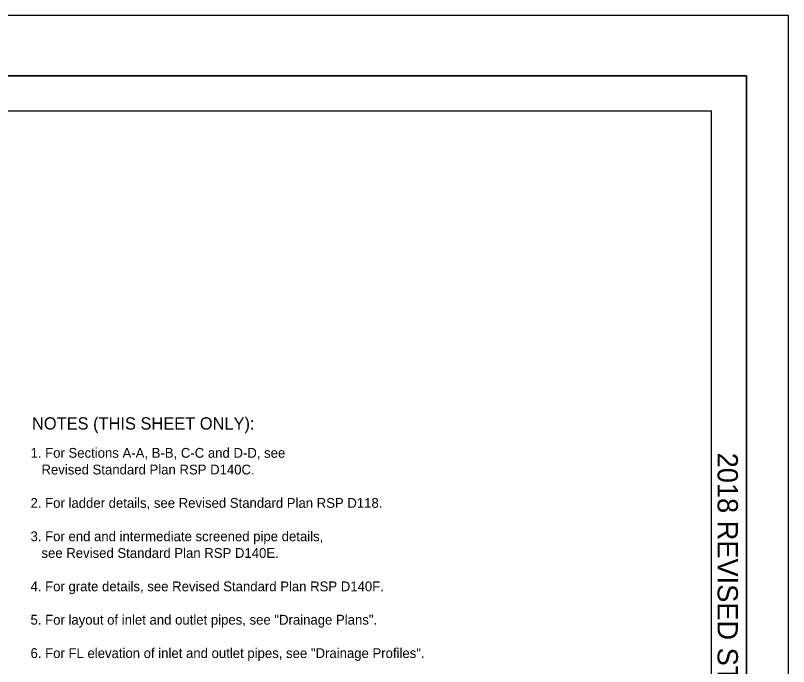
# Model space of a CAD drawing. Extents: x -893 to 867, y -474 to 712.
# Drawn here: x 316 to 867, y 248 to 712 of the extents above; entities that cross this region are included whole.
import ezdxf

# ---------------------------------------------------------------- set-up
doc = ezdxf.new("R2010")
doc.units = 0
for name, color, linetype in [('60 Nongeo Data', 7, 'Continuous'), ('border_PLOTTING-ELEMENTS', 7, 'Continuous'), ('border_rw_22x34_Cut_Lines', 7, 'Continuous'), ('border_SHEET', 7, 'Continuous'), ('border_WITHIN-BORDER-anno', 7, 'Continuous')]:
    doc.layers.add(name, color=color, linetype=linetype)

msp = doc.modelspace()

# ---------------------------------------------------------------- linework, layer by layer
at = {"layer": 'border_PLOTTING-ELEMENTS'}
for points in [[(-893.45, -474.04), (866.55, -474.04), (866.55, 711.96), (-893.45, 711.96)], [(-863.45, -431.04), (836.55, -431.04), (836.55, 668.96), (-863.45, 668.96)]]:
    msp.add_lwpolyline(points, close=True, dxfattribs=at)
at = {"layer": 'border_rw_22x34_Cut_Lines'}
for p, q in [((-863.45, 668.96), (836.55, 668.96)), ((836.55, 668.96), (836.55, -431.04))]:
    msp.add_line(p, q, dxfattribs=at)
at = {"layer": 'border_SHEET'}
for p in [(-813.45, 643.96), (811.55, -406.04)]:
    msp.add_line(p, (811.55, 643.96), dxfattribs=at)

# ---------------------------------------------------------------- texts
at = {"layer": '60 Nongeo Data'}
for s, height, p in [('NOTES (THIS SHEET ONLY):', 8.75, (327.29, 416.66)), ('1. For Sections A-A, B-B, C-C and D-D, see', 7.0004, (326.26, 396.54)), ('   Revised Standard Plan RSP D140C.', 7.0004, (326.26, 384.64)), ('2. For ladder details, see Revised Standard Plan RSP D118.', 7.0004, (326.26, 360.84)), ('3. For end and intermediate screened pipe details,', 7.0004, (326.26, 337.04)), ('   see Revised Standard Plan RSP D140E.', 7.0004, (326.26, 325.14)), ('4. For grate details, see Revised Standard Plan RSP D140F.', 7.0004, (326.26, 301.34)), ('5. For layout of inlet and outlet pipes, see "Drainage Plans".', 7.0004, (326.26, 277.54)), ('6. For FL elevation of inlet and outlet pipes, see "Drainage Profiles".', 7.0004, (326.26, 253.74))]:
    msp.add_text(s, height=height, dxfattribs=at).set_placement(p)
at = {"layer": 'border_WITHIN-BORDER-anno'}
msp.add_text('2018 REVISED STANDARD PLAN RSP D140B', height=14.5, rotation=270, dxfattribs=at).set_placement((815.96, 400.18))

doc.saveas('drawing.dxf')
